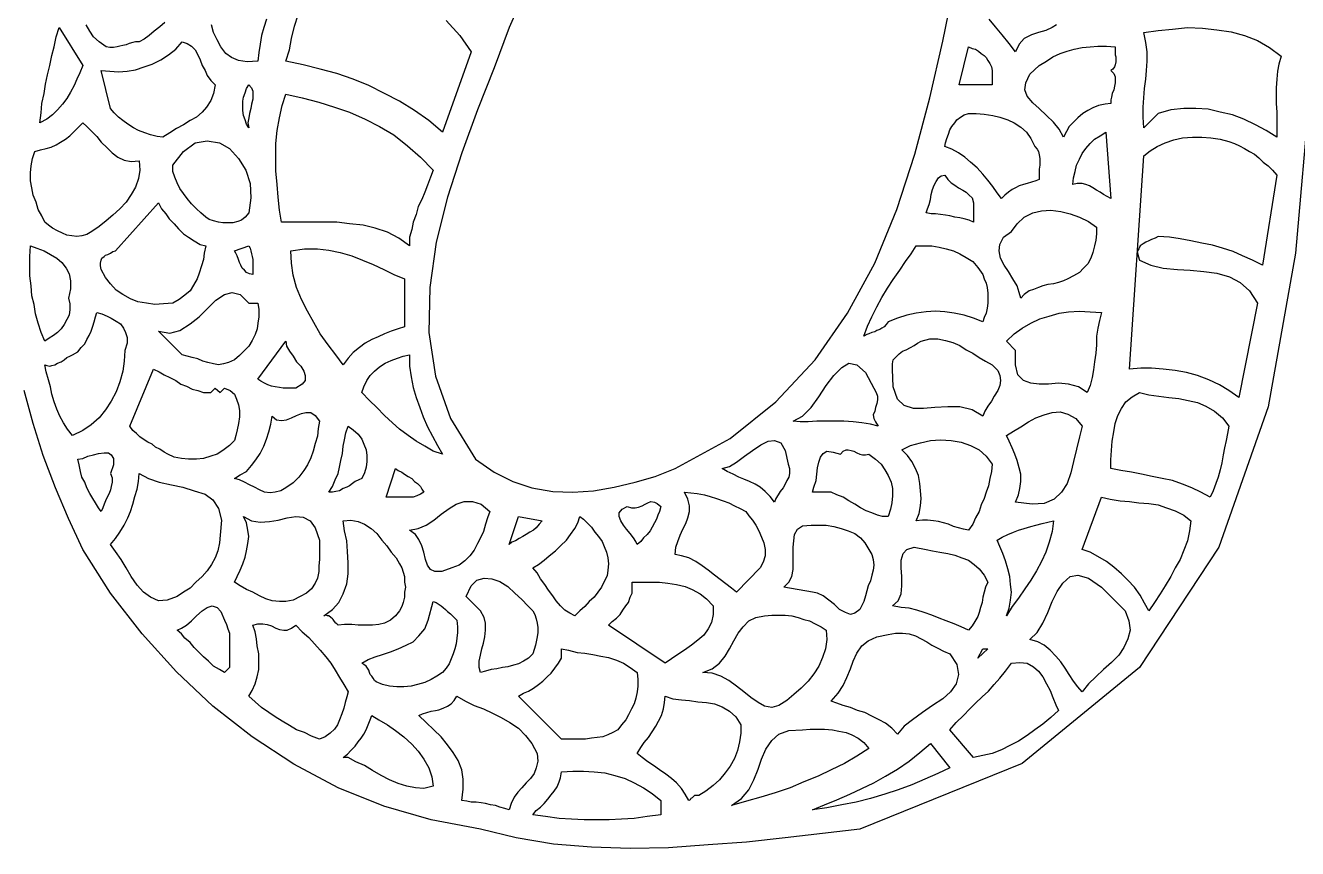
# Model space of a CAD drawing. Extents: x 0.02 to 8.19, y 0.02 to 6.66.
# Drawn here: x 4.688 to 6.466, y 0.045 to 1.195 of the extents above; entities that cross this region are included whole.
import ezdxf

# ---------------------------------------------------------------- set-up
doc = ezdxf.new("R2010")
doc.units = 0
doc.layers.add('1', color=7, linetype='Continuous')

msp = doc.modelspace()

# ---------------------------------------------------------------- linework, layer by layer
for points in [[(5.431, 1.343), (5.364, 1.192), (5.343, 1.136), (5.32, 1.077), (5.298, 1.017), (5.278, 0.955), (5.262, 0.892), (5.253, 0.829), (5.252, 0.766), (5.261, 0.705), (5.282, 0.646), (5.317, 0.589), (5.343, 0.571), (5.369, 0.558), (5.396, 0.549), (5.425, 0.544), (5.453, 0.543), (5.482, 0.545), (5.511, 0.55), (5.54, 0.557), (5.568, 0.565), (5.596, 0.576), (5.673, 0.618), (5.737, 0.669), (5.792, 0.728), (5.837, 0.793), (5.875, 0.863), (5.906, 0.938), (5.931, 1.015), (5.952, 1.094), (5.97, 1.173), (5.986, 1.251)], [(6.483, 1.105), (6.463, 0.877), (6.425, 0.662), (6.356, 0.466), (6.245, 0.298), (6.081, 0.164), (5.854, 0.072), (5.802, 0.066), (5.75, 0.06), (5.696, 0.054), (5.642, 0.05), (5.587, 0.046), (5.533, 0.045), (5.479, 0.047), (5.426, 0.051), (5.374, 0.06), (5.324, 0.072), (5.255, 0.085), (5.189, 0.104), (5.125, 0.13), (5.063, 0.163), (5.005, 0.201), (4.95, 0.244), (4.899, 0.292), (4.851, 0.345), (4.807, 0.402), (4.768, 0.463), (4.748, 0.506), (4.73, 0.549), (4.713, 0.594), (4.699, 0.639), (4.686, 0.685)]]:
    msp.add_lwpolyline(points)
at = {"layer": '1'}
for points in [[(5.311, 1.158), (5.271, 1.046), (5.252, 1.062), (5.232, 1.076), (5.211, 1.089), (5.19, 1.1), (5.168, 1.111), (5.146, 1.12), (5.123, 1.128), (5.1, 1.134), (5.076, 1.14), (5.052, 1.145), (5.057, 1.161), (5.06, 1.177), (5.064, 1.194), (5.069, 1.21)], [(4.768, 1.139), (4.764, 1.129), (4.76, 1.12), (4.756, 1.111), (4.751, 1.102), (4.746, 1.093), (4.74, 1.085), (4.733, 1.077), (4.726, 1.07), (4.718, 1.064), (4.708, 1.059), (4.71, 1.073), (4.711, 1.086), (4.714, 1.1), (4.716, 1.113), (4.719, 1.126), (4.722, 1.139), (4.725, 1.153), (4.728, 1.165), (4.731, 1.179), (4.735, 1.192), (4.768, 1.139)], [(4.883, 1.199), (4.876, 1.193), (4.868, 1.187), (4.861, 1.181), (4.854, 1.176), (4.847, 1.172), (4.842, 1.172), (4.838, 1.171), (4.833, 1.17), (4.829, 1.168), (4.824, 1.167), (4.82, 1.166), (4.816, 1.165), (4.811, 1.164), (4.806, 1.164), (4.801, 1.165), (4.791, 1.172), (4.783, 1.179), (4.778, 1.187), (4.773, 1.196)], [(5.025, 1.204), (5.021, 1.192), (5.018, 1.181), (5.016, 1.169), (5.014, 1.157), (5.013, 1.145), (4.998, 1.144), (4.986, 1.146), (4.976, 1.15), (4.968, 1.156), (4.961, 1.165), (4.956, 1.175), (4.951, 1.185), (4.948, 1.196)], [(5.276, 1.202), (5.295, 1.181), (5.311, 1.158)], [(6.129, 1.196), (6.123, 1.192), (6.114, 1.188), (6.104, 1.185), (6.094, 1.182), (6.084, 1.177), (6.077, 1.169), (6.072, 1.158), (6.063, 1.17), (6.053, 1.182), (6.044, 1.193), (6.035, 1.204)], [(6.443, 1.152), (6.44, 1.141), (6.438, 1.131), (6.437, 1.12), (6.436, 1.108), (6.436, 1.097), (6.436, 1.086), (6.437, 1.074), (6.437, 1.062), (6.437, 1.051), (6.437, 1.039), (6.422, 1.048), (6.407, 1.056), (6.391, 1.064), (6.375, 1.07), (6.358, 1.074), (6.341, 1.078), (6.324, 1.079), (6.307, 1.079), (6.289, 1.077), (6.271, 1.072), (6.251, 1.052), (6.25, 1.067), (6.25, 1.081), (6.251, 1.094), (6.252, 1.107), (6.254, 1.12), (6.255, 1.132), (6.256, 1.145), (6.256, 1.158), (6.254, 1.171), (6.251, 1.185), (6.271, 1.188), (6.291, 1.19), (6.312, 1.192), (6.333, 1.191), (6.353, 1.189), (6.373, 1.186), (6.392, 1.181), (6.41, 1.174), (6.427, 1.164), (6.443, 1.152)], [(4.953, 1.112), (4.951, 1.1), (4.947, 1.09), (4.941, 1.081), (4.935, 1.074), (4.927, 1.067), (4.918, 1.062), (4.909, 1.056), (4.899, 1.051), (4.89, 1.045), (4.88, 1.039), (4.872, 1.04), (4.863, 1.042), (4.855, 1.045), (4.846, 1.048), (4.839, 1.052), (4.831, 1.057), (4.824, 1.062), (4.818, 1.067), (4.812, 1.073), (4.807, 1.079), (4.794, 1.132), (4.806, 1.131), (4.818, 1.13), (4.83, 1.131), (4.842, 1.133), (4.854, 1.137), (4.865, 1.141), (4.877, 1.147), (4.888, 1.154), (4.898, 1.162), (4.907, 1.172), (4.914, 1.17), (4.92, 1.166), (4.925, 1.161), (4.929, 1.154), (4.932, 1.147), (4.935, 1.139), (4.939, 1.132), (4.942, 1.125), (4.947, 1.118), (4.953, 1.112)], [(6.039, 1.132), (6.039, 1.112), (5.993, 1.112), (6.006, 1.165), (6.011, 1.163), (6.016, 1.162), (6.02, 1.159), (6.024, 1.156), (6.028, 1.153), (6.031, 1.15), (6.033, 1.146), (6.036, 1.142), (6.038, 1.137), (6.039, 1.132)], [(6.211, 1.165), (6.211, 1.162), (6.211, 1.158), (6.211, 1.154), (6.212, 1.151), (6.212, 1.147), (6.212, 1.144), (6.211, 1.14), (6.21, 1.137), (6.208, 1.134), (6.205, 1.132), (6.209, 1.128), (6.211, 1.123), (6.211, 1.119), (6.211, 1.115), (6.21, 1.11), (6.209, 1.105), (6.207, 1.1), (6.206, 1.095), (6.205, 1.091), (6.205, 1.086), (6.197, 1.085), (6.188, 1.083), (6.18, 1.08), (6.173, 1.076), (6.166, 1.072), (6.159, 1.066), (6.153, 1.06), (6.147, 1.054), (6.143, 1.047), (6.139, 1.039), (6.133, 1.05), (6.125, 1.06), (6.115, 1.069), (6.105, 1.079), (6.096, 1.087), (6.088, 1.096), (6.085, 1.105), (6.086, 1.115), (6.092, 1.127), (6.105, 1.139), (6.115, 1.145), (6.124, 1.151), (6.134, 1.156), (6.144, 1.159), (6.154, 1.162), (6.165, 1.164), (6.176, 1.165), (6.187, 1.166), (6.199, 1.166), (6.211, 1.165)], [(5, 1.052), (4.997, 1.057), (4.995, 1.063), (4.993, 1.069), (4.992, 1.076), (4.992, 1.082), (4.992, 1.089), (4.993, 1.095), (4.995, 1.101), (4.997, 1.107), (5, 1.112), (5.004, 1.108), (5.006, 1.103), (5.006, 1.098), (5.006, 1.092), (5.004, 1.085), (5.003, 1.079), (5.001, 1.072), (5, 1.066), (4.999, 1.059), (5, 1.052)], [(5.258, 0.993), (5.254, 0.983), (5.25, 0.972), (5.246, 0.962), (5.242, 0.952), (5.237, 0.942), (5.234, 0.931), (5.23, 0.92), (5.228, 0.91), (5.225, 0.899), (5.225, 0.887), (5.21, 0.898), (5.194, 0.906), (5.177, 0.912), (5.16, 0.916), (5.141, 0.918), (5.123, 0.92), (5.104, 0.92), (5.084, 0.92), (5.065, 0.92), (5.046, 0.92), (5.043, 0.937), (5.041, 0.955), (5.04, 0.973), (5.038, 0.992), (5.038, 1.011), (5.038, 1.03), (5.04, 1.048), (5.043, 1.066), (5.047, 1.083), (5.052, 1.099), (5.075, 1.094), (5.098, 1.088), (5.12, 1.081), (5.141, 1.074), (5.163, 1.064), (5.183, 1.054), (5.203, 1.042), (5.222, 1.027), (5.24, 1.011), (5.258, 0.993)], [(6.099, 1.026), (6.102, 1.022), (6.104, 1.019), (6.105, 1.014), (6.106, 1.009), (6.106, 1.004), (6.106, 1), (6.105, 0.994), (6.105, 0.989), (6.105, 0.984), (6.105, 0.98), (6.1, 0.978), (6.094, 0.976), (6.088, 0.974), (6.083, 0.973), (6.077, 0.971), (6.072, 0.968), (6.067, 0.966), (6.062, 0.962), (6.057, 0.958), (6.052, 0.953), (6.046, 0.961), (6.04, 0.97), (6.033, 0.979), (6.026, 0.987), (6.018, 0.996), (6.009, 1.004), (6.001, 1.011), (5.992, 1.017), (5.983, 1.022), (5.973, 1.026), (5.974, 1.031), (5.976, 1.037), (5.978, 1.043), (5.98, 1.049), (5.983, 1.054), (5.987, 1.059), (5.99, 1.063), (5.995, 1.067), (6, 1.07), (6.006, 1.072), (6.017, 1.072), (6.028, 1.071), (6.04, 1.069), (6.05, 1.067), (6.061, 1.063), (6.07, 1.059), (6.079, 1.053), (6.087, 1.046), (6.093, 1.037), (6.099, 1.026)], [(4.847, 1.006), (4.848, 0.993), (4.846, 0.981), (4.842, 0.969), (4.836, 0.959), (4.829, 0.948), (4.82, 0.939), (4.81, 0.93), (4.801, 0.922), (4.791, 0.914), (4.781, 0.907), (4.774, 0.903), (4.767, 0.901), (4.76, 0.9), (4.753, 0.901), (4.746, 0.902), (4.74, 0.905), (4.733, 0.908), (4.726, 0.912), (4.72, 0.916), (4.715, 0.92), (4.711, 0.929), (4.706, 0.938), (4.703, 0.948), (4.699, 0.958), (4.697, 0.968), (4.695, 0.978), (4.695, 0.989), (4.696, 0.999), (4.698, 1.009), (4.701, 1.019), (4.709, 1.021), (4.717, 1.023), (4.724, 1.025), (4.731, 1.028), (4.737, 1.032), (4.744, 1.036), (4.75, 1.041), (4.756, 1.047), (4.762, 1.053), (4.768, 1.059), (4.774, 1.054), (4.781, 1.047), (4.788, 1.04), (4.794, 1.032), (4.802, 1.024), (4.809, 1.017), (4.817, 1.011), (4.826, 1.007), (4.836, 1.005), (4.847, 1.006)], [(5, 0.933), (4.995, 0.927), (4.99, 0.923), (4.985, 0.921), (4.978, 0.919), (4.971, 0.919), (4.964, 0.919), (4.958, 0.92), (4.951, 0.922), (4.945, 0.924), (4.94, 0.927), (4.933, 0.933), (4.927, 0.939), (4.92, 0.946), (4.914, 0.953), (4.909, 0.96), (4.904, 0.967), (4.9, 0.975), (4.897, 0.983), (4.894, 0.991), (4.894, 1), (4.909, 1.019), (4.925, 1.031), (4.942, 1.034), (4.959, 1.031), (4.973, 1.023), (4.986, 1.009), (4.996, 0.993), (5.002, 0.974), (5.003, 0.954), (5, 0.933)], [(6.205, 0.953), (6.2, 0.956), (6.195, 0.959), (6.19, 0.962), (6.185, 0.965), (6.18, 0.968), (6.175, 0.971), (6.17, 0.973), (6.165, 0.974), (6.158, 0.974), (6.152, 0.973), (6.153, 0.982), (6.155, 0.991), (6.157, 1), (6.161, 1.008), (6.165, 1.016), (6.17, 1.023), (6.176, 1.03), (6.182, 1.036), (6.19, 1.041), (6.198, 1.046), (6.205, 0.953)], [(6.437, 0.986), (6.417, 0.86), (6.403, 0.867), (6.389, 0.873), (6.376, 0.879), (6.361, 0.884), (6.347, 0.888), (6.332, 0.891), (6.317, 0.894), (6.302, 0.897), (6.287, 0.899), (6.271, 0.9), (6.267, 0.898), (6.262, 0.896), (6.258, 0.894), (6.254, 0.892), (6.25, 0.89), (6.246, 0.887), (6.244, 0.883), (6.242, 0.879), (6.243, 0.873), (6.245, 0.867), (6.261, 0.86), (6.278, 0.856), (6.298, 0.854), (6.316, 0.853), (6.335, 0.851), (6.353, 0.849), (6.371, 0.844), (6.386, 0.836), (6.399, 0.824), (6.41, 0.807), (6.384, 0.675), (6.37, 0.685), (6.357, 0.693), (6.342, 0.7), (6.326, 0.706), (6.311, 0.71), (6.295, 0.713), (6.278, 0.715), (6.262, 0.716), (6.247, 0.716), (6.231, 0.715), (6.251, 1.013), (6.26, 1.02), (6.27, 1.026), (6.281, 1.031), (6.293, 1.035), (6.305, 1.038), (6.319, 1.039), (6.332, 1.039), (6.345, 1.038), (6.358, 1.036), (6.37, 1.033), (6.378, 1.03), (6.385, 1.027), (6.392, 1.023), (6.399, 1.019), (6.406, 1.015), (6.412, 1.01), (6.418, 1.004), (6.425, 0.999), (6.431, 0.993), (6.437, 0.986)], [(6.013, 0.94), (6.013, 0.92), (6.007, 0.923), (6, 0.925), (5.994, 0.926), (5.987, 0.927), (5.98, 0.929), (5.974, 0.93), (5.967, 0.931), (5.96, 0.932), (5.954, 0.932), (5.947, 0.933), (5.949, 0.939), (5.951, 0.945), (5.953, 0.952), (5.954, 0.959), (5.956, 0.966), (5.958, 0.972), (5.961, 0.977), (5.964, 0.982), (5.968, 0.985), (5.973, 0.986), (5.977, 0.98), (5.982, 0.975), (5.987, 0.972), (5.992, 0.968), (5.998, 0.965), (6.003, 0.962), (6.007, 0.958), (6.011, 0.954), (6.013, 0.947), (6.013, 0.94)], [(4.94, 0.887), (4.938, 0.877), (4.937, 0.868), (4.934, 0.859), (4.931, 0.849), (4.928, 0.841), (4.923, 0.832), (4.918, 0.824), (4.911, 0.818), (4.903, 0.812), (4.894, 0.807), (4.881, 0.806), (4.869, 0.805), (4.857, 0.807), (4.845, 0.809), (4.835, 0.813), (4.824, 0.819), (4.815, 0.825), (4.807, 0.834), (4.8, 0.843), (4.794, 0.854), (4.793, 0.859), (4.793, 0.863), (4.794, 0.867), (4.795, 0.87), (4.798, 0.872), (4.8, 0.874), (4.803, 0.875), (4.807, 0.877), (4.81, 0.879), (4.814, 0.88), (4.874, 0.947), (4.878, 0.939), (4.884, 0.932), (4.889, 0.925), (4.896, 0.918), (4.902, 0.911), (4.909, 0.904), (4.916, 0.899), (4.924, 0.894), (4.932, 0.889), (4.94, 0.887)], [(6.185, 0.913), (6.185, 0.904), (6.184, 0.895), (6.182, 0.887), (6.18, 0.878), (6.177, 0.87), (6.173, 0.862), (6.167, 0.856), (6.161, 0.85), (6.153, 0.845), (6.145, 0.841), (6.139, 0.838), (6.132, 0.836), (6.125, 0.834), (6.117, 0.833), (6.11, 0.831), (6.104, 0.829), (6.097, 0.826), (6.091, 0.824), (6.084, 0.819), (6.079, 0.814), (6.077, 0.822), (6.074, 0.831), (6.068, 0.841), (6.062, 0.851), (6.056, 0.86), (6.051, 0.87), (6.049, 0.88), (6.05, 0.889), (6.055, 0.899), (6.066, 0.907), (6.074, 0.918), (6.084, 0.927), (6.096, 0.933), (6.108, 0.936), (6.121, 0.937), (6.135, 0.935), (6.148, 0.932), (6.161, 0.927), (6.174, 0.921), (6.185, 0.913)], [(4.748, 0.814), (4.75, 0.806), (4.75, 0.798), (4.749, 0.79), (4.746, 0.784), (4.742, 0.777), (4.738, 0.771), (4.733, 0.766), (4.727, 0.762), (4.721, 0.758), (4.715, 0.754), (4.71, 0.766), (4.706, 0.779), (4.702, 0.792), (4.7, 0.805), (4.697, 0.817), (4.696, 0.831), (4.694, 0.845), (4.694, 0.858), (4.694, 0.872), (4.695, 0.887), (4.704, 0.884), (4.714, 0.88), (4.723, 0.875), (4.732, 0.87), (4.739, 0.864), (4.745, 0.856), (4.749, 0.848), (4.751, 0.838), (4.751, 0.827), (4.748, 0.814)], [(5.006, 0.847), (5.001, 0.848), (4.997, 0.85), (4.994, 0.853), (4.991, 0.856), (4.989, 0.86), (4.987, 0.864), (4.986, 0.868), (4.984, 0.873), (4.982, 0.877), (4.98, 0.88), (5, 0.887), (5.002, 0.884), (5.003, 0.88), (5.004, 0.876), (5.005, 0.872), (5.006, 0.868), (5.006, 0.864), (5.006, 0.86), (5.006, 0.856), (5.006, 0.851), (5.006, 0.847)], [(5.218, 0.841), (5.218, 0.774), (5.209, 0.771), (5.199, 0.768), (5.19, 0.764), (5.181, 0.76), (5.172, 0.756), (5.163, 0.751), (5.155, 0.745), (5.146, 0.738), (5.139, 0.73), (5.132, 0.721), (5.122, 0.735), (5.111, 0.749), (5.1, 0.764), (5.091, 0.78), (5.082, 0.796), (5.074, 0.812), (5.067, 0.829), (5.062, 0.846), (5.06, 0.863), (5.059, 0.88), (5.078, 0.883), (5.096, 0.883), (5.112, 0.881), (5.128, 0.878), (5.144, 0.873), (5.159, 0.867), (5.174, 0.861), (5.189, 0.854), (5.203, 0.847), (5.218, 0.841)], [(6.026, 0.847), (6.028, 0.841), (6.031, 0.835), (6.032, 0.829), (6.033, 0.821), (6.033, 0.814), (6.033, 0.807), (6.032, 0.8), (6.031, 0.793), (6.028, 0.787), (6.026, 0.781), (6.013, 0.786), (6, 0.79), (5.986, 0.793), (5.973, 0.795), (5.96, 0.796), (5.947, 0.795), (5.933, 0.793), (5.92, 0.79), (5.907, 0.786), (5.894, 0.781), (5.891, 0.777), (5.888, 0.774), (5.885, 0.772), (5.882, 0.77), (5.878, 0.769), (5.875, 0.767), (5.871, 0.766), (5.867, 0.764), (5.864, 0.763), (5.86, 0.761), (5.865, 0.775), (5.871, 0.788), (5.878, 0.802), (5.885, 0.815), (5.893, 0.828), (5.901, 0.84), (5.91, 0.853), (5.918, 0.865), (5.926, 0.876), (5.933, 0.887), (5.944, 0.887), (5.955, 0.887), (5.965, 0.885), (5.975, 0.883), (5.985, 0.88), (5.994, 0.876), (6.003, 0.871), (6.012, 0.865), (6.019, 0.857), (6.026, 0.847)], [(5.013, 0.807), (5.014, 0.798), (5.014, 0.788), (5.013, 0.779), (5.012, 0.771), (5.009, 0.763), (5.005, 0.755), (5, 0.747), (4.994, 0.741), (4.987, 0.734), (4.98, 0.728), (4.972, 0.724), (4.965, 0.722), (4.958, 0.721), (4.951, 0.722), (4.943, 0.724), (4.936, 0.726), (4.929, 0.729), (4.921, 0.731), (4.914, 0.733), (4.907, 0.735), (4.874, 0.768), (4.89, 0.765), (4.904, 0.769), (4.918, 0.778), (4.931, 0.788), (4.943, 0.8), (4.954, 0.811), (4.966, 0.819), (4.977, 0.822), (4.988, 0.819), (5, 0.807), (5.013, 0.807)], [(4.827, 0.741), (4.826, 0.726), (4.824, 0.712), (4.82, 0.697), (4.815, 0.683), (4.808, 0.67), (4.8, 0.658), (4.791, 0.647), (4.78, 0.637), (4.768, 0.629), (4.754, 0.622), (4.747, 0.631), (4.741, 0.64), (4.736, 0.649), (4.732, 0.659), (4.728, 0.669), (4.725, 0.68), (4.723, 0.69), (4.72, 0.7), (4.717, 0.711), (4.715, 0.721), (4.718, 0.72), (4.722, 0.719), (4.725, 0.72), (4.729, 0.721), (4.733, 0.723), (4.738, 0.725), (4.742, 0.728), (4.746, 0.731), (4.75, 0.733), (4.754, 0.735), (4.761, 0.739), (4.766, 0.745), (4.771, 0.75), (4.774, 0.756), (4.777, 0.762), (4.78, 0.768), (4.782, 0.775), (4.784, 0.781), (4.786, 0.788), (4.788, 0.794), (4.795, 0.792), (4.802, 0.789), (4.808, 0.786), (4.815, 0.782), (4.821, 0.778), (4.825, 0.772), (4.828, 0.766), (4.83, 0.759), (4.83, 0.751), (4.827, 0.741)], [(6.192, 0.794), (6.189, 0.783), (6.187, 0.772), (6.185, 0.761), (6.185, 0.749), (6.184, 0.737), (6.182, 0.725), (6.181, 0.714), (6.179, 0.703), (6.176, 0.692), (6.172, 0.682), (6.16, 0.69), (6.146, 0.694), (6.132, 0.695), (6.118, 0.694), (6.105, 0.694), (6.093, 0.695), (6.083, 0.699), (6.075, 0.707), (6.072, 0.721), (6.072, 0.741), (6.059, 0.754), (6.07, 0.764), (6.081, 0.772), (6.093, 0.779), (6.106, 0.785), (6.119, 0.789), (6.133, 0.793), (6.146, 0.795), (6.161, 0.796), (6.176, 0.795), (6.192, 0.794)], [(5.066, 0.688), (5.06, 0.688), (5.054, 0.688), (5.048, 0.688), (5.043, 0.689), (5.037, 0.69), (5.032, 0.691), (5.027, 0.693), (5.022, 0.695), (5.017, 0.698), (5.013, 0.701), (5.052, 0.754), (5.053, 0.747), (5.057, 0.74), (5.062, 0.733), (5.067, 0.725), (5.073, 0.719), (5.077, 0.712), (5.079, 0.706), (5.079, 0.699), (5.075, 0.694), (5.066, 0.688)], [(6.039, 0.721), (6.047, 0.713), (6.05, 0.706), (6.051, 0.699), (6.05, 0.692), (6.047, 0.685), (6.042, 0.677), (6.038, 0.67), (6.033, 0.663), (6.029, 0.656), (6.026, 0.649), (6.011, 0.658), (5.994, 0.662), (5.977, 0.662), (5.959, 0.661), (5.943, 0.66), (5.929, 0.66), (5.916, 0.664), (5.907, 0.673), (5.901, 0.69), (5.9, 0.715), (5.9, 0.722), (5.901, 0.728), (5.905, 0.732), (5.909, 0.736), (5.914, 0.74), (5.919, 0.742), (5.925, 0.745), (5.93, 0.748), (5.935, 0.751), (5.94, 0.754), (5.952, 0.757), (5.963, 0.757), (5.974, 0.755), (5.984, 0.752), (5.994, 0.748), (6.003, 0.742), (6.012, 0.737), (6.021, 0.731), (6.03, 0.726), (6.039, 0.721)], [(5.225, 0.735), (5.225, 0.719), (5.227, 0.704), (5.23, 0.689), (5.234, 0.675), (5.239, 0.661), (5.244, 0.648), (5.25, 0.634), (5.257, 0.621), (5.264, 0.608), (5.271, 0.596), (5.258, 0.6), (5.246, 0.607), (5.234, 0.614), (5.223, 0.622), (5.211, 0.631), (5.201, 0.64), (5.19, 0.65), (5.179, 0.661), (5.169, 0.671), (5.158, 0.682), (5.161, 0.69), (5.165, 0.699), (5.17, 0.706), (5.176, 0.712), (5.183, 0.718), (5.191, 0.723), (5.199, 0.727), (5.208, 0.73), (5.216, 0.733), (5.225, 0.735)], [(4.947, 0.682), (4.953, 0.688), (4.96, 0.682), (4.966, 0.688), (4.974, 0.685), (4.98, 0.68), (4.983, 0.673), (4.986, 0.665), (4.987, 0.657), (4.987, 0.648), (4.986, 0.639), (4.984, 0.63), (4.982, 0.622), (4.98, 0.615), (4.973, 0.608), (4.964, 0.601), (4.956, 0.596), (4.947, 0.593), (4.937, 0.59), (4.927, 0.589), (4.916, 0.589), (4.906, 0.59), (4.896, 0.592), (4.887, 0.596), (4.882, 0.599), (4.876, 0.603), (4.87, 0.606), (4.865, 0.61), (4.859, 0.613), (4.854, 0.616), (4.848, 0.62), (4.843, 0.625), (4.838, 0.629), (4.834, 0.635), (4.867, 0.715), (4.875, 0.711), (4.882, 0.707), (4.89, 0.703), (4.898, 0.699), (4.905, 0.694), (4.913, 0.691), (4.921, 0.687), (4.929, 0.685), (4.937, 0.682), (4.947, 0.682)], [(5.874, 0.688), (5.877, 0.682), (5.879, 0.677), (5.879, 0.672), (5.878, 0.667), (5.876, 0.661), (5.875, 0.656), (5.873, 0.651), (5.874, 0.646), (5.876, 0.641), (5.88, 0.635), (5.869, 0.638), (5.857, 0.64), (5.845, 0.641), (5.832, 0.642), (5.819, 0.642), (5.806, 0.642), (5.794, 0.642), (5.782, 0.641), (5.771, 0.641), (5.761, 0.642), (5.774, 0.649), (5.786, 0.661), (5.797, 0.676), (5.807, 0.692), (5.818, 0.706), (5.829, 0.717), (5.839, 0.723), (5.85, 0.721), (5.862, 0.71), (5.874, 0.688)], [(6.37, 0.635), (6.368, 0.625), (6.366, 0.615), (6.364, 0.605), (6.362, 0.595), (6.36, 0.584), (6.358, 0.574), (6.355, 0.564), (6.352, 0.555), (6.348, 0.545), (6.344, 0.536), (6.331, 0.543), (6.318, 0.549), (6.305, 0.554), (6.291, 0.559), (6.277, 0.562), (6.263, 0.565), (6.248, 0.568), (6.234, 0.571), (6.219, 0.573), (6.205, 0.576), (6.205, 0.588), (6.206, 0.601), (6.207, 0.614), (6.209, 0.627), (6.211, 0.639), (6.215, 0.65), (6.22, 0.66), (6.226, 0.669), (6.235, 0.676), (6.245, 0.682), (6.258, 0.679), (6.272, 0.677), (6.286, 0.675), (6.3, 0.674), (6.313, 0.671), (6.326, 0.668), (6.338, 0.663), (6.35, 0.656), (6.361, 0.647), (6.37, 0.635)], [(5.099, 0.642), (5.097, 0.632), (5.096, 0.621), (5.093, 0.611), (5.09, 0.6), (5.087, 0.591), (5.082, 0.581), (5.077, 0.573), (5.07, 0.564), (5.062, 0.556), (5.052, 0.549), (5.045, 0.545), (5.037, 0.543), (5.03, 0.542), (5.022, 0.543), (5.015, 0.546), (5.008, 0.55), (5.001, 0.553), (4.994, 0.557), (4.987, 0.56), (4.98, 0.562), (4.988, 0.567), (4.997, 0.572), (5.004, 0.58), (5.01, 0.588), (5.016, 0.597), (5.021, 0.607), (5.025, 0.617), (5.028, 0.627), (5.031, 0.638), (5.033, 0.649), (5.039, 0.644), (5.046, 0.643), (5.053, 0.644), (5.06, 0.647), (5.067, 0.65), (5.074, 0.653), (5.08, 0.654), (5.087, 0.654), (5.093, 0.65), (5.099, 0.642)], [(6.165, 0.635), (6.161, 0.62), (6.157, 0.603), (6.153, 0.586), (6.149, 0.57), (6.144, 0.555), (6.136, 0.543), (6.126, 0.533), (6.112, 0.527), (6.095, 0.526), (6.072, 0.529), (6.076, 0.539), (6.078, 0.548), (6.079, 0.558), (6.079, 0.568), (6.077, 0.577), (6.074, 0.587), (6.071, 0.596), (6.067, 0.605), (6.063, 0.614), (6.059, 0.622), (6.069, 0.628), (6.079, 0.634), (6.09, 0.641), (6.1, 0.647), (6.112, 0.651), (6.123, 0.654), (6.134, 0.655), (6.145, 0.652), (6.156, 0.646), (6.165, 0.635)], [(5.158, 0.562), (5.154, 0.56), (5.149, 0.558), (5.145, 0.555), (5.141, 0.552), (5.137, 0.55), (5.132, 0.548), (5.127, 0.545), (5.122, 0.544), (5.117, 0.543), (5.112, 0.543), (5.117, 0.551), (5.121, 0.56), (5.125, 0.569), (5.127, 0.578), (5.129, 0.587), (5.131, 0.597), (5.132, 0.607), (5.134, 0.616), (5.136, 0.626), (5.139, 0.635), (5.146, 0.63), (5.153, 0.624), (5.158, 0.617), (5.161, 0.61), (5.164, 0.602), (5.165, 0.594), (5.165, 0.586), (5.164, 0.578), (5.162, 0.57), (5.158, 0.562)], [(5.754, 0.582), (5.756, 0.576), (5.756, 0.569), (5.755, 0.564), (5.752, 0.559), (5.75, 0.554), (5.747, 0.549), (5.743, 0.544), (5.74, 0.539), (5.737, 0.534), (5.735, 0.529), (5.729, 0.537), (5.722, 0.544), (5.715, 0.55), (5.708, 0.554), (5.7, 0.558), (5.692, 0.561), (5.685, 0.564), (5.677, 0.568), (5.669, 0.572), (5.662, 0.576), (5.672, 0.579), (5.682, 0.585), (5.693, 0.593), (5.704, 0.601), (5.716, 0.609), (5.726, 0.614), (5.735, 0.615), (5.744, 0.612), (5.75, 0.601), (5.754, 0.582)], [(6.039, 0.582), (6.038, 0.572), (6.036, 0.562), (6.034, 0.552), (6.031, 0.543), (6.028, 0.534), (6.024, 0.525), (6.021, 0.516), (6.016, 0.507), (6.012, 0.498), (6.006, 0.49), (5.999, 0.491), (5.992, 0.493), (5.985, 0.495), (5.978, 0.498), (5.971, 0.5), (5.964, 0.502), (5.957, 0.503), (5.949, 0.504), (5.942, 0.504), (5.933, 0.503), (5.937, 0.513), (5.939, 0.524), (5.94, 0.534), (5.939, 0.545), (5.938, 0.555), (5.936, 0.566), (5.932, 0.576), (5.927, 0.586), (5.921, 0.594), (5.913, 0.602), (5.925, 0.608), (5.939, 0.612), (5.953, 0.615), (5.967, 0.616), (5.982, 0.615), (5.996, 0.613), (6.009, 0.608), (6.021, 0.602), (6.031, 0.593), (6.039, 0.582)], [(4.807, 0.569), (4.809, 0.563), (4.809, 0.557), (4.808, 0.551), (4.807, 0.546), (4.805, 0.541), (4.802, 0.536), (4.8, 0.531), (4.798, 0.526), (4.796, 0.521), (4.794, 0.516), (4.79, 0.521), (4.786, 0.528), (4.782, 0.534), (4.778, 0.541), (4.774, 0.549), (4.771, 0.557), (4.767, 0.564), (4.765, 0.572), (4.763, 0.581), (4.761, 0.589), (4.768, 0.59), (4.775, 0.593), (4.783, 0.595), (4.79, 0.597), (4.798, 0.598), (4.804, 0.598), (4.808, 0.595), (4.811, 0.59), (4.811, 0.581), (4.807, 0.569)], [(5.827, 0.596), (5.831, 0.6), (5.835, 0.602), (5.838, 0.602), (5.842, 0.601), (5.846, 0.6), (5.85, 0.598), (5.854, 0.596), (5.858, 0.595), (5.862, 0.595), (5.867, 0.596), (5.876, 0.589), (5.884, 0.582), (5.889, 0.574), (5.894, 0.566), (5.898, 0.557), (5.9, 0.548), (5.9, 0.538), (5.899, 0.528), (5.897, 0.519), (5.894, 0.509), (5.886, 0.509), (5.879, 0.511), (5.871, 0.514), (5.863, 0.517), (5.855, 0.521), (5.847, 0.526), (5.839, 0.531), (5.831, 0.536), (5.822, 0.539), (5.814, 0.543), (5.788, 0.543), (5.79, 0.55), (5.793, 0.559), (5.794, 0.568), (5.795, 0.577), (5.797, 0.585), (5.799, 0.592), (5.803, 0.597), (5.808, 0.6), (5.817, 0.599), (5.827, 0.596)], [(4.96, 0.483), (4.959, 0.472), (4.957, 0.461), (4.953, 0.451), (4.948, 0.442), (4.942, 0.433), (4.935, 0.425), (4.926, 0.417), (4.918, 0.409), (4.909, 0.403), (4.9, 0.397), (4.886, 0.392), (4.874, 0.391), (4.863, 0.396), (4.853, 0.403), (4.844, 0.413), (4.836, 0.425), (4.829, 0.437), (4.822, 0.449), (4.814, 0.46), (4.807, 0.47), (4.814, 0.478), (4.82, 0.487), (4.826, 0.497), (4.831, 0.507), (4.835, 0.516), (4.838, 0.526), (4.841, 0.537), (4.844, 0.547), (4.846, 0.558), (4.847, 0.569), (4.86, 0.562), (4.875, 0.557), (4.892, 0.553), (4.908, 0.55), (4.924, 0.545), (4.939, 0.54), (4.95, 0.532), (4.958, 0.52), (4.962, 0.504), (4.96, 0.483)], [(5.245, 0.543), (5.24, 0.54), (5.235, 0.538), (5.23, 0.536), (5.225, 0.536), (5.22, 0.536), (5.214, 0.536), (5.208, 0.536), (5.203, 0.536), (5.197, 0.536), (5.192, 0.536), (5.205, 0.576), (5.209, 0.573), (5.214, 0.571), (5.218, 0.568), (5.223, 0.565), (5.228, 0.562), (5.232, 0.558), (5.236, 0.555), (5.24, 0.551), (5.242, 0.547), (5.245, 0.543)], [(5.695, 0.516), (5.699, 0.51), (5.704, 0.504), (5.709, 0.497), (5.713, 0.489), (5.717, 0.48), (5.72, 0.472), (5.722, 0.463), (5.722, 0.454), (5.719, 0.445), (5.715, 0.437), (5.682, 0.403), (5.675, 0.409), (5.667, 0.415), (5.659, 0.421), (5.651, 0.427), (5.642, 0.434), (5.634, 0.44), (5.625, 0.446), (5.615, 0.451), (5.605, 0.454), (5.596, 0.456), (5.597, 0.466), (5.6, 0.474), (5.603, 0.483), (5.607, 0.491), (5.611, 0.499), (5.614, 0.507), (5.616, 0.516), (5.616, 0.524), (5.614, 0.533), (5.609, 0.543), (5.618, 0.542), (5.627, 0.541), (5.637, 0.539), (5.645, 0.537), (5.654, 0.534), (5.663, 0.531), (5.671, 0.528), (5.679, 0.524), (5.687, 0.52), (5.695, 0.516)], [(6.317, 0.503), (6.315, 0.489), (6.312, 0.475), (6.307, 0.462), (6.302, 0.449), (6.295, 0.437), (6.289, 0.425), (6.281, 0.412), (6.274, 0.401), (6.266, 0.389), (6.258, 0.377), (6.252, 0.388), (6.246, 0.399), (6.238, 0.41), (6.229, 0.42), (6.22, 0.429), (6.209, 0.438), (6.199, 0.446), (6.187, 0.453), (6.176, 0.459), (6.165, 0.463), (6.192, 0.536), (6.204, 0.533), (6.218, 0.531), (6.231, 0.53), (6.244, 0.528), (6.258, 0.527), (6.271, 0.525), (6.283, 0.521), (6.295, 0.517), (6.307, 0.511), (6.317, 0.503)], [(5.337, 0.516), (5.334, 0.507), (5.331, 0.498), (5.328, 0.488), (5.324, 0.479), (5.32, 0.471), (5.315, 0.462), (5.309, 0.454), (5.302, 0.447), (5.294, 0.441), (5.284, 0.437), (5.27, 0.432), (5.26, 0.432), (5.254, 0.435), (5.25, 0.441), (5.247, 0.449), (5.245, 0.459), (5.242, 0.468), (5.238, 0.477), (5.233, 0.484), (5.225, 0.49), (5.237, 0.492), (5.248, 0.497), (5.259, 0.504), (5.269, 0.512), (5.28, 0.52), (5.29, 0.526), (5.301, 0.53), (5.313, 0.53), (5.325, 0.526), (5.337, 0.516)], [(5.576, 0.523), (5.574, 0.516), (5.572, 0.511), (5.57, 0.505), (5.567, 0.5), (5.564, 0.494), (5.561, 0.489), (5.557, 0.484), (5.552, 0.479), (5.548, 0.474), (5.543, 0.47), (5.541, 0.474), (5.538, 0.479), (5.533, 0.485), (5.528, 0.491), (5.524, 0.497), (5.52, 0.503), (5.518, 0.509), (5.518, 0.514), (5.522, 0.519), (5.529, 0.523), (5.535, 0.521), (5.54, 0.521), (5.545, 0.522), (5.55, 0.524), (5.554, 0.526), (5.558, 0.528), (5.562, 0.53), (5.567, 0.529), (5.571, 0.527), (5.576, 0.523)], [(5.099, 0.476), (5.099, 0.467), (5.099, 0.458), (5.099, 0.449), (5.098, 0.44), (5.098, 0.432), (5.096, 0.423), (5.093, 0.416), (5.088, 0.408), (5.081, 0.402), (5.072, 0.397), (5.062, 0.392), (5.052, 0.39), (5.043, 0.39), (5.033, 0.391), (5.024, 0.394), (5.015, 0.398), (5.006, 0.403), (4.997, 0.407), (4.988, 0.412), (4.98, 0.417), (4.984, 0.425), (4.988, 0.434), (4.992, 0.443), (4.995, 0.452), (4.997, 0.461), (4.999, 0.471), (5, 0.481), (4.999, 0.49), (4.997, 0.5), (4.993, 0.509), (5.004, 0.503), (5.016, 0.501), (5.029, 0.502), (5.041, 0.504), (5.054, 0.507), (5.066, 0.509), (5.076, 0.508), (5.086, 0.503), (5.093, 0.493), (5.099, 0.476)], [(5.211, 0.443), (5.214, 0.437), (5.216, 0.431), (5.218, 0.425), (5.218, 0.417), (5.219, 0.41), (5.218, 0.403), (5.218, 0.396), (5.216, 0.389), (5.214, 0.383), (5.211, 0.377), (5.205, 0.37), (5.198, 0.364), (5.19, 0.36), (5.182, 0.358), (5.173, 0.357), (5.163, 0.357), (5.153, 0.357), (5.144, 0.358), (5.134, 0.358), (5.125, 0.357), (5.123, 0.359), (5.122, 0.36), (5.12, 0.362), (5.118, 0.365), (5.117, 0.366), (5.115, 0.368), (5.112, 0.37), (5.11, 0.37), (5.108, 0.371), (5.105, 0.37), (5.117, 0.379), (5.126, 0.389), (5.132, 0.401), (5.137, 0.415), (5.139, 0.429), (5.139, 0.444), (5.138, 0.46), (5.137, 0.475), (5.134, 0.489), (5.132, 0.503), (5.143, 0.504), (5.153, 0.502), (5.162, 0.498), (5.171, 0.492), (5.179, 0.485), (5.186, 0.476), (5.193, 0.468), (5.199, 0.459), (5.206, 0.451), (5.211, 0.443)], [(5.41, 0.503), (5.406, 0.498), (5.402, 0.493), (5.398, 0.49), (5.393, 0.487), (5.388, 0.484), (5.383, 0.481), (5.378, 0.478), (5.373, 0.475), (5.368, 0.473), (5.364, 0.47), (5.377, 0.509), (5.41, 0.503)], [(5.503, 0.443), (5.502, 0.434), (5.501, 0.426), (5.497, 0.418), (5.493, 0.41), (5.488, 0.403), (5.483, 0.396), (5.476, 0.39), (5.47, 0.383), (5.463, 0.377), (5.456, 0.37), (5.449, 0.374), (5.442, 0.378), (5.436, 0.384), (5.43, 0.391), (5.425, 0.398), (5.419, 0.406), (5.414, 0.414), (5.408, 0.422), (5.403, 0.43), (5.397, 0.437), (5.405, 0.442), (5.413, 0.448), (5.42, 0.454), (5.429, 0.461), (5.436, 0.468), (5.444, 0.476), (5.45, 0.484), (5.456, 0.492), (5.46, 0.5), (5.463, 0.509), (5.468, 0.505), (5.473, 0.5), (5.479, 0.494), (5.484, 0.487), (5.489, 0.481), (5.494, 0.474), (5.497, 0.467), (5.5, 0.459), (5.502, 0.451), (5.503, 0.443)], [(6.125, 0.503), (6.123, 0.488), (6.119, 0.473), (6.114, 0.459), (6.108, 0.446), (6.101, 0.433), (6.093, 0.42), (6.085, 0.408), (6.076, 0.395), (6.067, 0.383), (6.059, 0.37), (6.063, 0.381), (6.065, 0.392), (6.066, 0.403), (6.065, 0.414), (6.064, 0.425), (6.061, 0.436), (6.058, 0.447), (6.054, 0.457), (6.05, 0.467), (6.046, 0.476), (6.053, 0.48), (6.061, 0.484), (6.069, 0.487), (6.076, 0.49), (6.084, 0.492), (6.093, 0.495), (6.1, 0.497), (6.109, 0.499), (6.117, 0.501), (6.125, 0.503)], [(5.867, 0.463), (5.871, 0.456), (5.873, 0.449), (5.874, 0.441), (5.873, 0.434), (5.871, 0.427), (5.869, 0.419), (5.866, 0.412), (5.864, 0.405), (5.862, 0.398), (5.86, 0.39), (5.854, 0.379), (5.847, 0.374), (5.841, 0.372), (5.834, 0.375), (5.826, 0.379), (5.819, 0.386), (5.811, 0.392), (5.803, 0.398), (5.795, 0.402), (5.788, 0.403), (5.748, 0.41), (5.755, 0.417), (5.759, 0.425), (5.761, 0.435), (5.761, 0.445), (5.761, 0.455), (5.761, 0.466), (5.762, 0.475), (5.763, 0.484), (5.767, 0.491), (5.774, 0.496), (5.786, 0.497), (5.797, 0.497), (5.807, 0.497), (5.818, 0.495), (5.828, 0.492), (5.838, 0.489), (5.847, 0.485), (5.855, 0.479), (5.861, 0.472), (5.867, 0.463)], [(6.033, 0.417), (6.03, 0.41), (6.028, 0.403), (6.026, 0.396), (6.025, 0.389), (6.023, 0.382), (6.021, 0.375), (6.019, 0.369), (6.015, 0.362), (6.011, 0.356), (6.006, 0.35), (5.996, 0.355), (5.986, 0.359), (5.975, 0.363), (5.965, 0.367), (5.955, 0.371), (5.944, 0.375), (5.934, 0.378), (5.923, 0.381), (5.912, 0.382), (5.9, 0.384), (5.908, 0.391), (5.912, 0.401), (5.913, 0.412), (5.913, 0.425), (5.912, 0.437), (5.912, 0.448), (5.915, 0.457), (5.92, 0.463), (5.93, 0.466), (5.947, 0.463), (5.956, 0.461), (5.966, 0.459), (5.977, 0.457), (5.987, 0.455), (5.997, 0.451), (6.006, 0.448), (6.014, 0.442), (6.021, 0.436), (6.028, 0.427), (6.033, 0.417)], [(6.225, 0.377), (6.23, 0.363), (6.232, 0.35), (6.229, 0.338), (6.223, 0.326), (6.216, 0.315), (6.206, 0.305), (6.195, 0.295), (6.184, 0.285), (6.174, 0.275), (6.165, 0.264), (6.159, 0.271), (6.153, 0.279), (6.147, 0.288), (6.141, 0.297), (6.135, 0.306), (6.128, 0.314), (6.12, 0.322), (6.112, 0.329), (6.103, 0.334), (6.092, 0.337), (6.102, 0.347), (6.11, 0.36), (6.117, 0.375), (6.123, 0.39), (6.13, 0.404), (6.138, 0.416), (6.148, 0.425), (6.159, 0.427), (6.174, 0.423), (6.192, 0.41), (6.225, 0.377)], [(5.397, 0.377), (5.4, 0.372), (5.402, 0.366), (5.403, 0.36), (5.404, 0.354), (5.404, 0.347), (5.403, 0.341), (5.402, 0.334), (5.401, 0.329), (5.399, 0.323), (5.397, 0.317), (5.391, 0.311), (5.384, 0.307), (5.377, 0.303), (5.37, 0.301), (5.362, 0.299), (5.355, 0.298), (5.347, 0.296), (5.339, 0.295), (5.331, 0.293), (5.324, 0.291), (5.322, 0.298), (5.322, 0.307), (5.324, 0.315), (5.326, 0.324), (5.328, 0.332), (5.33, 0.341), (5.331, 0.35), (5.331, 0.36), (5.329, 0.368), (5.324, 0.377), (5.304, 0.397), (5.311, 0.412), (5.319, 0.42), (5.329, 0.423), (5.34, 0.422), (5.351, 0.418), (5.362, 0.411), (5.372, 0.402), (5.382, 0.393), (5.39, 0.384), (5.397, 0.377)], [(5.649, 0.384), (5.649, 0.372), (5.647, 0.361), (5.642, 0.352), (5.636, 0.343), (5.628, 0.336), (5.619, 0.329), (5.609, 0.322), (5.6, 0.316), (5.591, 0.31), (5.582, 0.304), (5.503, 0.357), (5.508, 0.362), (5.514, 0.367), (5.519, 0.372), (5.523, 0.378), (5.527, 0.384), (5.531, 0.389), (5.533, 0.396), (5.536, 0.402), (5.536, 0.409), (5.536, 0.417), (5.549, 0.417), (5.562, 0.417), (5.574, 0.417), (5.586, 0.416), (5.598, 0.414), (5.61, 0.411), (5.62, 0.407), (5.631, 0.401), (5.64, 0.394), (5.649, 0.384)], [(4.973, 0.298), (4.966, 0.291), (4.959, 0.295), (4.951, 0.3), (4.944, 0.307), (4.937, 0.313), (4.931, 0.319), (4.924, 0.326), (4.918, 0.333), (4.911, 0.339), (4.906, 0.345), (4.9, 0.35), (4.906, 0.353), (4.913, 0.357), (4.92, 0.363), (4.927, 0.37), (4.935, 0.377), (4.942, 0.382), (4.949, 0.384), (4.956, 0.382), (4.961, 0.376), (4.966, 0.364), (4.969, 0.358), (4.971, 0.352), (4.973, 0.346), (4.973, 0.339), (4.973, 0.332), (4.973, 0.325), (4.973, 0.318), (4.973, 0.311), (4.973, 0.304), (4.973, 0.298)], [(5.291, 0.364), (5.292, 0.355), (5.292, 0.347), (5.291, 0.339), (5.29, 0.331), (5.288, 0.324), (5.286, 0.317), (5.283, 0.31), (5.28, 0.303), (5.276, 0.297), (5.271, 0.291), (5.263, 0.286), (5.255, 0.281), (5.246, 0.277), (5.236, 0.274), (5.227, 0.272), (5.217, 0.271), (5.207, 0.271), (5.197, 0.272), (5.187, 0.274), (5.178, 0.278), (5.176, 0.28), (5.174, 0.283), (5.172, 0.286), (5.17, 0.288), (5.169, 0.291), (5.168, 0.294), (5.166, 0.297), (5.164, 0.3), (5.161, 0.302), (5.158, 0.304), (5.167, 0.309), (5.177, 0.313), (5.187, 0.316), (5.198, 0.32), (5.209, 0.324), (5.22, 0.329), (5.23, 0.334), (5.238, 0.342), (5.246, 0.352), (5.251, 0.364), (5.258, 0.39), (5.262, 0.389), (5.265, 0.387), (5.269, 0.384), (5.272, 0.382), (5.275, 0.379), (5.278, 0.376), (5.282, 0.373), (5.285, 0.37), (5.288, 0.367), (5.291, 0.364)], [(5.066, 0.357), (5.075, 0.348), (5.084, 0.34), (5.092, 0.331), (5.1, 0.322), (5.108, 0.313), (5.115, 0.304), (5.121, 0.294), (5.127, 0.284), (5.133, 0.274), (5.139, 0.264), (5.137, 0.257), (5.135, 0.249), (5.133, 0.241), (5.13, 0.233), (5.127, 0.225), (5.124, 0.218), (5.12, 0.212), (5.114, 0.206), (5.107, 0.201), (5.099, 0.198), (5.088, 0.202), (5.078, 0.207), (5.067, 0.211), (5.057, 0.217), (5.047, 0.223), (5.037, 0.229), (5.028, 0.235), (5.018, 0.242), (5.009, 0.25), (5, 0.258), (5.005, 0.266), (5.009, 0.275), (5.012, 0.285), (5.014, 0.295), (5.014, 0.306), (5.014, 0.317), (5.012, 0.328), (5.011, 0.338), (5.009, 0.348), (5.006, 0.357), (5.013, 0.359), (5.02, 0.359), (5.026, 0.358), (5.032, 0.356), (5.038, 0.353), (5.043, 0.351), (5.049, 0.35), (5.054, 0.35), (5.06, 0.353), (5.066, 0.357)], [(5.807, 0.35), (5.808, 0.337), (5.806, 0.324), (5.802, 0.312), (5.797, 0.3), (5.79, 0.289), (5.782, 0.279), (5.772, 0.269), (5.762, 0.26), (5.752, 0.252), (5.741, 0.245), (5.731, 0.242), (5.721, 0.244), (5.712, 0.249), (5.702, 0.256), (5.692, 0.264), (5.682, 0.272), (5.671, 0.28), (5.66, 0.286), (5.648, 0.29), (5.635, 0.291), (5.648, 0.296), (5.658, 0.304), (5.666, 0.314), (5.672, 0.324), (5.678, 0.335), (5.684, 0.346), (5.691, 0.355), (5.699, 0.363), (5.709, 0.368), (5.721, 0.37), (5.731, 0.371), (5.74, 0.371), (5.75, 0.371), (5.759, 0.37), (5.768, 0.368), (5.776, 0.365), (5.784, 0.363), (5.792, 0.359), (5.8, 0.355), (5.807, 0.35)], [(5.98, 0.317), (5.99, 0.302), (5.992, 0.288), (5.989, 0.275), (5.981, 0.264), (5.97, 0.254), (5.956, 0.245), (5.942, 0.235), (5.928, 0.225), (5.916, 0.216), (5.907, 0.205), (5.899, 0.213), (5.89, 0.22), (5.881, 0.225), (5.871, 0.23), (5.861, 0.235), (5.851, 0.238), (5.841, 0.242), (5.831, 0.245), (5.822, 0.248), (5.814, 0.251), (5.824, 0.262), (5.831, 0.273), (5.836, 0.284), (5.841, 0.296), (5.845, 0.307), (5.85, 0.318), (5.857, 0.328), (5.866, 0.335), (5.878, 0.341), (5.894, 0.344), (5.904, 0.346), (5.914, 0.346), (5.923, 0.345), (5.932, 0.342), (5.94, 0.338), (5.948, 0.334), (5.955, 0.329), (5.963, 0.325), (5.971, 0.321), (5.98, 0.317)], [(5.543, 0.291), (5.544, 0.281), (5.544, 0.272), (5.543, 0.264), (5.541, 0.255), (5.539, 0.247), (5.535, 0.24), (5.531, 0.232), (5.527, 0.225), (5.521, 0.218), (5.516, 0.211), (5.509, 0.207), (5.502, 0.204), (5.495, 0.201), (5.487, 0.2), (5.479, 0.199), (5.471, 0.198), (5.462, 0.198), (5.454, 0.198), (5.445, 0.198), (5.437, 0.198), (5.377, 0.258), (5.384, 0.262), (5.391, 0.265), (5.398, 0.269), (5.405, 0.274), (5.411, 0.279), (5.417, 0.285), (5.423, 0.29), (5.428, 0.297), (5.433, 0.304), (5.437, 0.311), (5.437, 0.324), (5.447, 0.322), (5.459, 0.319), (5.47, 0.318), (5.481, 0.316), (5.492, 0.314), (5.503, 0.312), (5.514, 0.308), (5.524, 0.304), (5.533, 0.298), (5.543, 0.291)], [(6.019, 0.311), (6.026, 0.324), (6.033, 0.324), (6.019, 0.311)], [(6.132, 0.238), (6.121, 0.228), (6.11, 0.219), (6.099, 0.211), (6.088, 0.203), (6.076, 0.195), (6.064, 0.189), (6.052, 0.183), (6.039, 0.178), (6.026, 0.175), (6.013, 0.172), (5.98, 0.211), (5.989, 0.221), (5.999, 0.231), (6.008, 0.24), (6.016, 0.248), (6.025, 0.257), (6.034, 0.265), (6.042, 0.274), (6.05, 0.283), (6.058, 0.293), (6.066, 0.304), (6.078, 0.305), (6.088, 0.304), (6.097, 0.299), (6.104, 0.293), (6.11, 0.285), (6.115, 0.275), (6.12, 0.266), (6.124, 0.256), (6.128, 0.246), (6.132, 0.238)], [(5.403, 0.178), (5.404, 0.167), (5.402, 0.158), (5.399, 0.15), (5.394, 0.143), (5.388, 0.137), (5.382, 0.13), (5.376, 0.124), (5.371, 0.117), (5.367, 0.108), (5.364, 0.099), (5.358, 0.101), (5.351, 0.103), (5.345, 0.105), (5.338, 0.106), (5.331, 0.108), (5.325, 0.109), (5.318, 0.11), (5.311, 0.11), (5.305, 0.111), (5.298, 0.112), (5.3, 0.128), (5.3, 0.142), (5.298, 0.155), (5.293, 0.168), (5.286, 0.179), (5.278, 0.19), (5.269, 0.201), (5.259, 0.211), (5.248, 0.221), (5.238, 0.231), (5.243, 0.233), (5.249, 0.235), (5.255, 0.237), (5.261, 0.238), (5.266, 0.239), (5.272, 0.241), (5.278, 0.244), (5.283, 0.247), (5.287, 0.252), (5.291, 0.258), (5.303, 0.251), (5.315, 0.245), (5.328, 0.24), (5.341, 0.234), (5.353, 0.228), (5.365, 0.221), (5.377, 0.213), (5.387, 0.203), (5.396, 0.192), (5.403, 0.178)], [(5.688, 0.218), (5.688, 0.206), (5.686, 0.194), (5.683, 0.182), (5.679, 0.171), (5.673, 0.16), (5.666, 0.151), (5.658, 0.141), (5.649, 0.133), (5.639, 0.125), (5.629, 0.119), (5.627, 0.119), (5.625, 0.119), (5.623, 0.119), (5.621, 0.117), (5.62, 0.116), (5.618, 0.115), (5.617, 0.113), (5.615, 0.112), (5.61, 0.121), (5.605, 0.129), (5.598, 0.137), (5.591, 0.143), (5.583, 0.149), (5.574, 0.155), (5.566, 0.161), (5.558, 0.166), (5.55, 0.172), (5.543, 0.178), (5.548, 0.186), (5.553, 0.193), (5.559, 0.2), (5.564, 0.208), (5.569, 0.216), (5.573, 0.223), (5.577, 0.231), (5.58, 0.24), (5.581, 0.249), (5.582, 0.258), (5.593, 0.254), (5.605, 0.253), (5.616, 0.252), (5.628, 0.25), (5.64, 0.249), (5.651, 0.247), (5.662, 0.243), (5.672, 0.237), (5.681, 0.229), (5.688, 0.218)], [(5.258, 0.132), (5.245, 0.129), (5.233, 0.13), (5.221, 0.132), (5.209, 0.136), (5.197, 0.141), (5.185, 0.147), (5.173, 0.154), (5.162, 0.161), (5.15, 0.166), (5.139, 0.172), (5.132, 0.172), (5.138, 0.177), (5.143, 0.182), (5.149, 0.188), (5.153, 0.194), (5.157, 0.199), (5.161, 0.205), (5.164, 0.211), (5.167, 0.218), (5.17, 0.225), (5.172, 0.231), (5.182, 0.225), (5.194, 0.218), (5.205, 0.21), (5.217, 0.201), (5.228, 0.191), (5.237, 0.181), (5.245, 0.17), (5.252, 0.158), (5.256, 0.145), (5.258, 0.132)], [(5.867, 0.185), (5.85, 0.174), (5.833, 0.164), (5.814, 0.155), (5.796, 0.146), (5.776, 0.138), (5.757, 0.13), (5.736, 0.123), (5.716, 0.117), (5.696, 0.111), (5.675, 0.105), (5.689, 0.115), (5.699, 0.127), (5.706, 0.141), (5.712, 0.156), (5.717, 0.17), (5.723, 0.184), (5.731, 0.196), (5.741, 0.205), (5.755, 0.21), (5.774, 0.211), (5.785, 0.212), (5.795, 0.212), (5.805, 0.212), (5.816, 0.211), (5.825, 0.209), (5.835, 0.207), (5.843, 0.204), (5.852, 0.199), (5.86, 0.193), (5.867, 0.185)], [(5.98, 0.158), (5.963, 0.15), (5.945, 0.142), (5.927, 0.134), (5.908, 0.127), (5.889, 0.121), (5.869, 0.115), (5.849, 0.11), (5.829, 0.106), (5.808, 0.102), (5.788, 0.099), (5.805, 0.106), (5.822, 0.113), (5.84, 0.121), (5.857, 0.129), (5.874, 0.137), (5.89, 0.146), (5.907, 0.156), (5.923, 0.167), (5.938, 0.179), (5.953, 0.192), (5.98, 0.158)], [(5.576, 0.112), (5.576, 0.092), (5.557, 0.09), (5.539, 0.087), (5.521, 0.086), (5.504, 0.085), (5.486, 0.085), (5.469, 0.085), (5.451, 0.086), (5.434, 0.087), (5.415, 0.09), (5.397, 0.092), (5.402, 0.098), (5.408, 0.103), (5.413, 0.108), (5.418, 0.114), (5.423, 0.12), (5.427, 0.125), (5.431, 0.131), (5.434, 0.138), (5.436, 0.144), (5.437, 0.152), (5.453, 0.153), (5.468, 0.153), (5.483, 0.152), (5.498, 0.151), (5.512, 0.147), (5.526, 0.143), (5.539, 0.137), (5.552, 0.13), (5.564, 0.122), (5.576, 0.112)]]:
    msp.add_lwpolyline(points, dxfattribs=at)

doc.saveas('drawing.dxf')
